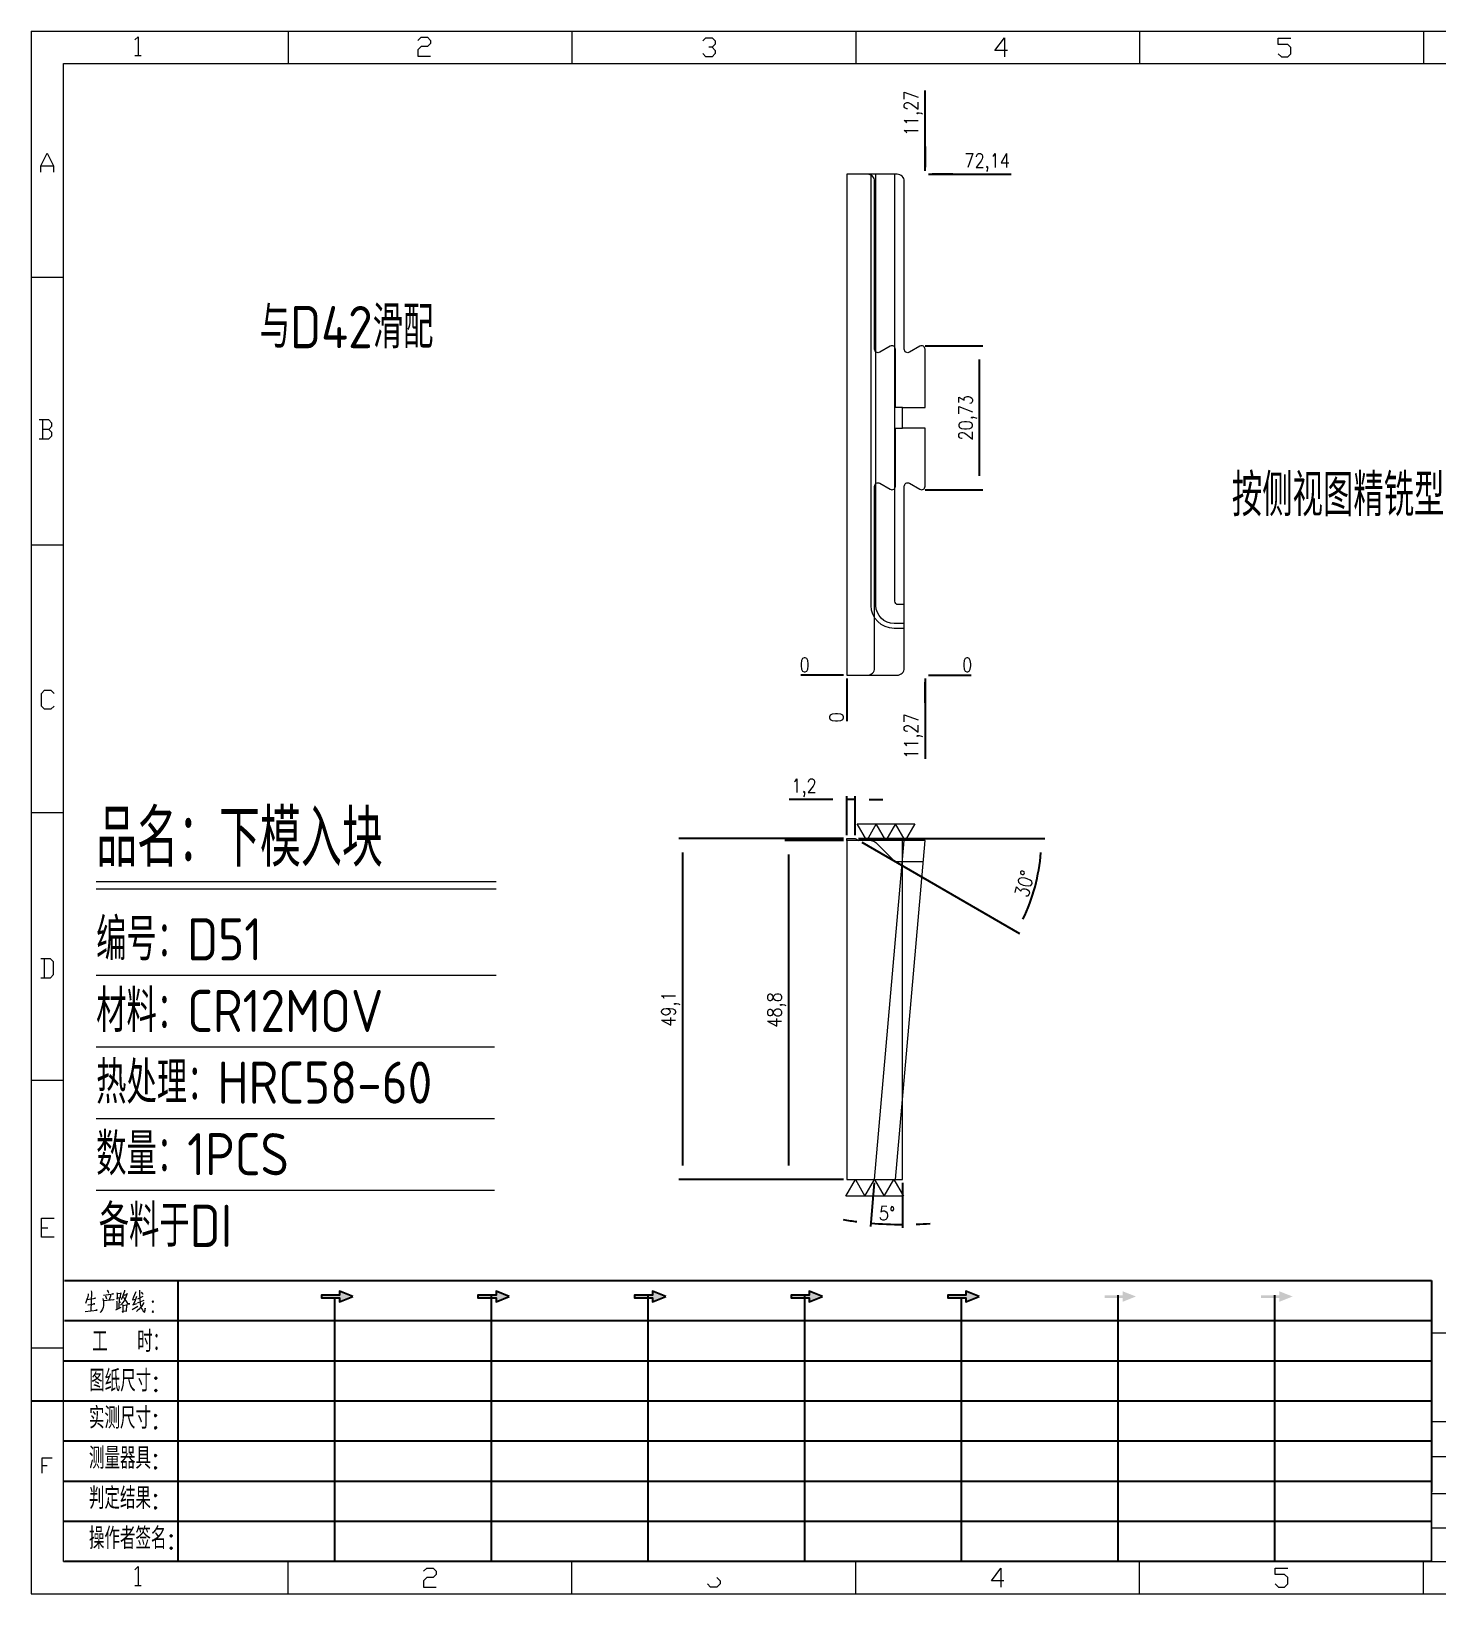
# Model space of a CAD drawing. Header units: millimetres. Extents: x 88508 to 142116, y -5268 to 20283.
# Drawn here: x 106321.3 to 106523.7, y -1151.5 to -926.4 of the extents above; entities that cross this region are included whole.
import ezdxf
from ezdxf.enums import TextEntityAlignment as Align

# ---------------------------------------------------------------- set-up
doc = ezdxf.new("R2010")
doc.units = ezdxf.units.MM
doc.linetypes.add('HIDDEN', pattern=[0])
for name, color, linetype in [('DIM', 4, 'Continuous'), ('LB_P', 2, 'Continuous'), ('TEXT', 4, 'Continuous')]:
    doc.layers.add(name, color=color, linetype=linetype)
doc.styles.add('chinesef_fs', font='simplex.shx', dxfattribs={"bigfont": 'gbcbig.shx'})
doc.styles.add('gbenor', font='gbenor.shx', dxfattribs={"bigfont": 'gbcbig.shx'})
doc.styles.add('GBENOR_', font='gbenor.shx', dxfattribs={"bigfont": 'gbcbig'})
doc.styles.get("Standard").update_dxf_attribs({"font": 'txt.shx', "width": 0.85, "bigfont": 'ctxt.shx'})
doc.styles.add('TXT', font='txt.shx', dxfattribs={"width": 0.8, "bigfont": 'ctxt.shx'})
doc.dimstyles.new('T-2-WX', dxfattribs={"dimtxt": 2, "dimasz": 2, "dimexe": 0.5, "dimexo": 0.5, "dimgap": 0.5, "dimtad": 1, "dimtxsty": 'Standard', "dimblk": 'OPEN30', "dimcen": 0, "dimazin": 3, "dimtfac": 1, "dimtmove": 0, "dimatfit": 3, "dimldrblk": 'OPEN30', "dimlwd": -1, "dimlwe": -1})

# ---------------------------------------------------------------- blocks, each defined once
blk = doc.blocks.new('*D8478')
at = {"layer": 'Defpoints', "color": 0}
for p in [(106438.71, -1042.99), (106430.29, -1091.79), (106438.71, -1091.79)]:
    blk.add_point(p, dxfattribs=at)
at = {"layer": 'DIM', "color": 0, "linetype": 'Continuous'}
for p, q in [((106438.21, -1042.99), (106429.79, -1042.99)), ((106430.29, -1044.99), (106430.29, -1089.79)), ((106438.21, -1091.79), (106429.79, -1091.79))]:
    blk.add_line(p, q, dxfattribs=at)
at = {"layer": 'DIM', "color": 0, "lineweight": 5, "insert": (106428.6, -1067.39), "char_height": 2, "attachment_point": 5, "rotation": 90}
blk.add_mtext('48,8', dxfattribs=at)
blk = doc.blocks.new('_Open30')
blk = doc.blocks.new('*D8479')
at = {"layer": 'Defpoints', "color": 0}
for p in [(106446.71, -1042.99), (106446.98, -1042.99), (106442.71, -1091.79), (106446.71, -1091.79), (106443.68, -1098.19)]:
    blk.add_point(p, dxfattribs=at)
at = {"layer": 'DIM', "color": 0, "linetype": 'Continuous'}
for p, q in [((106442.67, -1092.29), (106442.12, -1098.58)), ((106446.71, -1092.29), (106446.71, -1098.78))]:
    blk.add_line(p, q, dxfattribs=at)
for start, end in [(260.6101, 262.805), (265, 270), (272.195, 274.3899)]:
    blk.add_arc((106446.71, -1046.07), 52.21, start, end, dxfattribs=at)
at = {"layer": 'DIM', "color": 0, "lineweight": 5, "insert": (106444.5, -1096.68), "char_height": 2, "attachment_point": 5, "rotation": 357.5}
blk.add_mtext('5%%d', dxfattribs=at)
blk = doc.blocks.new('*D8482')
at = {"layer": 'Defpoints', "color": 0}
for p in [(106438.71, -1019.17), (106449.98, -1019.17), (106454.98, -1019.17)]:
    blk.add_point(p, dxfattribs=at)
at = {"layer": 'DIM', "color": 0, "linetype": 'Continuous'}
blk.add_line((106450.48, -1019.17), (106456.61, -1019.17), dxfattribs=at)
at = {"layer": 'DIM', "color": 0, "lineweight": 5, "insert": (106456.05, -1017.67), "char_height": 2, "attachment_point": 5}
blk.add_mtext('0', dxfattribs=at)
blk = doc.blocks.new('*D8483')
at = {"layer": 'Defpoints', "color": 0}
for p in [(106449.98, -947.03), (106454.98, -947.03), (106438.71, -1019.17)]:
    blk.add_point(p, dxfattribs=at)
at = {"layer": 'DIM', "color": 0, "linetype": 'Continuous'}
for p, q in [((106450.48, -947.03), (106453.98, -947.03)), ((106453.98, -947.03), (106450.98, -947.03)), ((106450.98, -947.03), (106462.36, -947.03))]:
    blk.add_line(p, q, dxfattribs=at)
at = {"layer": 'DIM', "color": 0, "lineweight": 5, "insert": (106458.92, -945.34), "char_height": 2, "attachment_point": 5}
blk.add_mtext('72,14', dxfattribs=at)
blk = doc.blocks.new('*D8484')
at = {"layer": 'Defpoints', "color": 0}
for p in [(106433.71, -1019.17), (106438.71, -1019.17), (106438.71, -1019.17)]:
    blk.add_point(p, dxfattribs=at)
at = {"layer": 'DIM', "color": 0, "linetype": 'Continuous'}
blk.add_line((106438.21, -1019.17), (106432.08, -1019.17), dxfattribs=at)
at = {"layer": 'DIM', "color": 0, "lineweight": 5, "insert": (106432.64, -1017.67), "char_height": 2, "attachment_point": 5}
blk.add_mtext('0', dxfattribs=at)
blk = doc.blocks.new('*D8485')
at = {"layer": 'Defpoints', "color": 0}
for p in [(106438.71, -1019.17), (106449.98, -1019.17), (106449.98, -1024.17)]:
    blk.add_point(p, dxfattribs=at)
at = {"layer": 'DIM', "color": 0, "linetype": 'Continuous'}
for p, q in [((106449.98, -1019.67), (106449.98, -1023.17)), ((106449.98, -1023.17), (106449.98, -1020.17)), ((106449.98, -1020.17), (106449.98, -1031.23))]:
    blk.add_line(p, q, dxfattribs=at)
at = {"layer": 'DIM', "color": 0, "lineweight": 5, "insert": (106448.29, -1027.95), "char_height": 2, "attachment_point": 5, "rotation": 90}
blk.add_mtext('11,27', dxfattribs=at)
blk = doc.blocks.new('*D8486')
at = {"layer": 'Defpoints', "color": 0}
for p in [(106438.71, -1019.17), (106438.71, -1019.17), (106438.71, -1024.17)]:
    blk.add_point(p, dxfattribs=at)
at = {"layer": 'DIM', "color": 0, "linetype": 'Continuous'}
blk.add_line((106438.71, -1019.67), (106438.71, -1025.8), dxfattribs=at)
at = {"layer": 'DIM', "color": 0, "lineweight": 5, "insert": (106437.21, -1025.24), "char_height": 2, "attachment_point": 5, "rotation": 90}
blk.add_mtext('0', dxfattribs=at)
blk = doc.blocks.new('*D8487')
at = {"layer": 'Defpoints', "color": 0}
for p in [(106449.98, -942.03), (106449.98, -947.03), (106438.71, -1019.17)]:
    blk.add_point(p, dxfattribs=at)
at = {"layer": 'DIM', "color": 0, "linetype": 'Continuous'}
for p, q in [((106449.98, -946.03), (106449.98, -934.97)), ((106449.98, -946.53), (106449.98, -943.03)), ((106449.98, -943.03), (106449.98, -946.03))]:
    blk.add_line(p, q, dxfattribs=at)
at = {"layer": 'DIM', "color": 0, "lineweight": 5, "insert": (106448.29, -938.25), "char_height": 2, "attachment_point": 5, "rotation": 90}
blk.add_mtext('11,27', dxfattribs=at)
blk = doc.blocks.new('U40')
for points in [[(351.8, 337.7), (351.8, 333.2), (367, 339.3), (351.8, 345.3), (351.8, 340.8), (331.2, 340.8), (331.2, 337.7)], [(545.7, 339.3), (530.6, 345.3), (530.6, 340.8), (509.9, 340.8), (509.9, 337.7), (530.6, 337.7), (530.6, 333.2)], [(724.5, 339.3), (709.3, 345.3), (709.3, 340.8), (688.7, 340.8), (688.7, 337.7), (709.3, 337.7), (709.3, 333.2)], [(903.3, 339.3), (888.1, 345.3), (888.1, 340.8), (867.5, 340.8), (867.5, 337.7), (888.1, 337.7), (888.1, 333.2)], [(1082.1, 339.3), (1066.9, 345.3), (1066.9, 340.8), (1046.3, 340.8), (1046.3, 337.7), (1066.9, 337.7), (1066.9, 333.2)], [(1245.7, 337.7), (1245.7, 333.2), (1260.9, 339.3), (1245.7, 345.3), (1245.7, 340.8), (1225.1, 340.8), (1225.1, 337.7)], [(1424.5, 337.7), (1424.5, 333.2), (1439.7, 339.3), (1424.5, 345.3), (1424.5, 340.8), (1403.8, 340.8), (1403.8, 337.7)]]:
    blk.add_hatch(color=3).paths.add_polyline_path(points)
at = {"color": 254, "lineweight": 18}
for p, q in [((0, 1783.5), (0, 0)), ((0, 1783.5), (2530.2, 1783.5)), ((941.1, 1783.5), (941.1, 1746.5)), ((1265.1, 1783.5), (1265.1, 1746.5)), ((1589.1, 1783.5), (1589.1, 1746.5)), ((37, 37), (37, 1746.5)), ((37, 1746.5), (2493.2, 1746.5)), ((0, 1502.7), (37, 1502.7)), ((0, 1197.2), (37, 1197.2)), ((0, 891.7), (37, 891.7)), ((0, 586.3), (37, 586.3)), ((1598.1, 298), (2493.2, 298)), ((0, 280.8), (37, 280.8)), ((1598.2, 196.6), (2493.2, 196.6)), ((2493.2, 156.4), (1598.2, 156.4)), ((2493.2, 114.1), (1598.2, 114.1)), ((2493.2, 75), (1598.2, 75)), ((37, 37), (2493.2, 37)), ((941.1, 0), (941.1, 37)), ((1265.1, 0), (1265.1, 37)), ((1589.1, 0), (1589.1, 37)), ((0, 0), (2530.2, 0))]:
    blk.add_line(p, q, dxfattribs=at)
at = {"color": 254, "linetype": 'Continuous', "lineweight": 18}
for p, q in [((293.1, 1783.5), (293.1, 1746.5)), ((617.1, 1783.5), (617.1, 1746.5)), ((1598.1, 298), (1598.1, 37)), ((1598.2, 298), (1598.2, 37)), ((293.1, 0), (293.1, 37)), ((617.1, 0), (617.1, 37))]:
    blk.add_line(p, q, dxfattribs=at)
for p, q in [((38, 357.6), (1598.2, 357.6)), ((1598.2, 357.6), (1598.2, 116.2)), ((38, 311.8), (1598.2, 311.8)), ((37.1, 266), (1598.2, 266)), ((0.1, 220.2), (1598.2, 220.2)), ((37.1, 174.4), (1598.2, 174.4)), ((37.1, 128.6), (1598.2, 128.6)), ((37.1, 82.8), (1598.2, 82.8))]:
    blk.add_line(p, q)
at = {"color": 254}
for p, q in [((167.8, 37), (167.8, 357.6)), ((525.5, 37), (525.5, 340.8)), ((704.3, 37), (704.3, 340.8)), ((883.1, 37), (883.1, 340.8)), ((1240.6, 37), (1240.6, 340.8)), ((1419.4, 37), (1419.4, 340.8)), ((346.7, 37), (346.7, 337.9)), ((1061.9, 37), (1061.9, 337.7)), ((1598.2, 37), (38, 37))]:
    blk.add_line(p, q, dxfattribs=at)
at = {"color": 92, "lineweight": 18}
for points in [[(118.3, 1773.7), (121.9, 1777.3), (121.9, 1755.8)], [(441.4, 1773.1), (445, 1776.7), (452.2, 1776.7), (455.8, 1773.1), (455.8, 1769.5), (452.2, 1765.9), (445, 1765.9), (441.4, 1762.3), (441.4, 1755.1), (455.8, 1755.1)], [(766.4, 1772.4), (770, 1776), (777.2, 1776), (780.8, 1772.4), (780.8, 1768.8), (777.2, 1765.2), (773.6, 1765.2)], [(1114.4, 1761.4), (1100, 1761.4), (1110.8, 1775.8), (1110.8, 1754.2)], [(1423.4, 1757.7), (1427, 1754.1), (1434.2, 1754.1), (1437.8, 1757.7), (1437.8, 1764.9), (1434.2, 1768.5), (1423.4, 1768.5), (1423.4, 1775.7), (1437.8, 1775.7)], [(118.3, 1755.8), (125.5, 1755.8)], [(777.2, 1765.2), (780.8, 1761.6), (780.8, 1758), (777.2, 1754.4), (770, 1754.4), (766.4, 1758)], [(11.1, 1622.8), (11.1, 1630), (18.3, 1644.4), (25.5, 1630), (25.5, 1622.8)], [(11.1, 1630), (25.5, 1630)], [(20, 1329), (23.6, 1332.6), (23.6, 1336.2), (20, 1339.8), (9.2, 1339.8)], [(12.8, 1339.8), (12.8, 1318.2)], [(9.2, 1318.2), (20, 1318.2), (23.6, 1321.8), (23.6, 1325.4), (20, 1329), (12.8, 1329)], [(26.1, 1013.2), (22.5, 1009.6), (15.3, 1009.6), (11.7, 1013.2), (11.7, 1027.6), (15.3, 1031.2), (22.5, 1031.2), (26.1, 1027.6)], [(11, 703.2), (21.8, 703.2), (25.4, 706.8), (25.4, 721.2), (21.8, 724.8), (11, 724.8)], [(14.6, 724.8), (14.6, 703.2)], [(26.1, 407), (11.7, 407), (11.7, 428.6), (26.1, 428.6)], [(11.7, 417.8), (18.9, 417.8)], [(12.3, 137.7), (12.3, 155), (23.8, 155)], [(12.3, 146.4), (18.1, 146.4)], [(118.3, 27.4), (121.9, 31), (121.9, 9.4)], [(447.9, 25.7), (451.5, 29.3), (458.7, 29.3), (462.3, 25.7), (462.3, 22.1), (458.7, 18.5), (451.5, 18.5), (447.9, 14.9), (447.9, 7.7), (462.3, 7.7)], [(782.7, 18.5), (786.3, 14.9), (786.3, 11.3), (782.7, 7.7), (775.5, 7.7), (771.9, 11.3)], [(1110.3, 14.9), (1095.9, 14.9), (1106.7, 29.3), (1106.7, 7.7)], [(1419.9, 11.3), (1423.5, 7.7), (1430.7, 7.7), (1434.3, 11.3), (1434.3, 18.5), (1430.7, 22.1), (1419.9, 22.1), (1419.9, 29.3), (1434.3, 29.3)], [(118.3, 9.4), (125.5, 9.4)]]:
    blk.add_lwpolyline(points, dxfattribs=at)
at = {"color": 92, "lineweight": 0}
for points in [[(65, 342.2), (64.8, 341), (64.1, 337.9), (63.6, 335.7), (62.8, 333.5), (62.1, 331.4)], [(68.4, 345.9), (68.7, 344.4), (68.1, 322.9)], [(82.6, 340.8), (93.7, 342.2), (93.3, 342.4), (92.4, 342)], [(86.1, 336.1), (86, 337.5), (85.3, 339.8)], [(86.7, 346.7), (87.9, 344.6), (88.3, 343)], [(90.3, 341), (90.4, 339.6), (89.1, 335.3)], [(97.8, 344), (98.1, 342.6), (98.1, 340.8), (98.1, 337.9), (98.1, 336.3), (98.2, 337.7), (102.1, 338.3), (101.8, 338.3), (102.1, 343.6), (102.1, 343.2), (102.1, 342.8), (98.2, 342.2)], [(105.5, 341.2), (105.9, 341), (109.6, 341.8), (109.3, 342.6), (108.5, 339.6), (107.6, 337.3), (106.9, 335.9), (105.9, 334.3), (104.3, 332), (103.1, 330.4), (101.9, 329.4)], [(106.6, 346.5), (106.5, 345.2), (105.1, 341.2), (104.2, 338.9), (103.1, 336.3), (102.6, 335.5)], [(104.9, 339.1), (105.3, 338.7), (107, 335.7), (108.6, 333.3), (109.9, 331.2), (110.3, 330.8), (112.6, 330.8), (110.2, 331.2), (109, 332.6)], [(119.3, 344.8), (119.1, 343.8), (116.8, 338.5), (115.4, 335.5), (119.3, 336.3)], [(120.3, 339.4), (118.1, 333.5), (116.4, 330), (116.1, 329.8), (120.5, 331.4)], [(121.7, 336.7), (127.7, 339.6)], [(123.4, 346.5), (123.5, 345.4), (123.5, 340.8), (123.8, 337.3), (124, 335.3), (124.2, 333.1), (124.5, 331), (124.8, 329), (125.2, 327.4), (125.9, 325.7), (126.9, 323.9), (127.9, 322.7), (128.9, 321.7), (129.6, 321.3), (129.9, 326.1), (129.4, 321.5)], [(127.7, 341.6), (127.2, 342.4), (125.7, 344.2)], [(61.4, 322.3), (68.2, 322.9), (75.3, 323.7), (74.9, 323.9), (73.8, 323.5)], [(63.8, 335.9), (73.4, 337.5), (73.1, 337.7), (72.5, 337.3)], [(64.5, 329.6), (64.8, 329.6), (65.1, 329.6), (72.5, 331), (71.9, 331), (70.9, 330.8)], [(82.6, 335.1), (82.6, 331.8), (82.3, 329), (81.9, 326.8), (81.2, 324.9), (80.3, 323.1), (79.6, 321.9), (78.8, 320.9)], [(93.3, 335.5), (94.1, 335.7), (94.3, 335.5), (82.6, 334.3), (82.6, 335.1), (82.2, 336.9)], [(96.5, 323.9), (102.8, 327.2)], [(97.2, 334.3), (97.5, 333.5), (97.7, 324.7)], [(100.2, 337.9), (100.1, 325.9)], [(100.2, 332.6), (102.4, 333.1)], [(104.2, 330), (104.5, 329), (104.5, 321.1), (104.3, 322.1), (104.5, 322.7), (109.2, 323.1), (108.6, 323.1), (109, 329.2), (109, 330), (109.3, 329.4), (108.6, 329.4), (104.6, 328.8)], [(115.3, 324.3), (121.5, 328.2)], [(128.2, 332.4), (128.1, 331.6), (126.9, 329.6), (125.8, 328), (124.5, 326.3), (123, 324.7), (121.4, 323.3), (120.1, 322.3)], [(121.4, 332.2), (128.8, 335.1)]]:
    blk.add_lwpolyline(points, dxfattribs=at)
for points in [[(367, 339.3), (351.8, 345.3), (351.8, 340.8), (331.2, 340.8), (331.2, 337.7), (351.8, 337.7), (351.8, 333.2), (367, 339.3)], [(545.7, 339.3), (530.6, 345.3), (530.6, 340.8), (509.9, 340.8), (509.9, 337.7), (530.6, 337.7), (530.6, 333.2), (545.7, 339.3)], [(724.5, 339.3), (709.3, 345.3), (709.3, 340.8), (688.7, 340.8), (688.7, 337.7), (709.3, 337.7), (709.3, 333.2), (724.5, 339.3)], [(903.3, 339.3), (888.1, 345.3), (888.1, 340.8), (867.5, 340.8), (867.5, 337.7), (888.1, 337.7), (888.1, 333.2), (903.3, 339.3)], [(1082.1, 339.3), (1066.9, 345.3), (1066.9, 340.8), (1046.3, 340.8), (1046.3, 337.7), (1066.9, 337.7), (1066.9, 333.2), (1082.1, 339.3)]]:
    blk.add_lwpolyline(points)
for points in [[(138.7, 332.4), (139.4, 333.5), (138.7, 334.5), (138, 333.5)], [(138.7, 320.9), (139.4, 321.9), (138.7, 322.9), (138, 321.9)]]:
    blk.add_lwpolyline(points, close=True, dxfattribs=at)
at = {"color": 3, "style": 'chinesef_fs'}
for s, p in [('工  时：', (69.5, 275.7)), ('图纸尺寸:', (66.2, 230.9)), ('实测尺寸:', (65.9, 188.4)), ('测量器具:', (65.9, 142.6)), ('判定结果:', (65.9, 96.8)), ('操作者签名:', (65.9, 51))]:
    blk.add_text(s, height=24.57, dxfattribs=at).set_placement(p)
at = {"lineweight": 18, "style": 'GBENOR_'}
blk.add_attdef('文档路径', (2126, 386.9), '', height=17.8, dxfattribs=at)
at = {"lineweight": 20, "style": 'TXT'}
for tag, height, p in [('18-**-**', 16.3, (1866.6, 256.2)), ('客户名称', 16.1, (1741.1, 134, 0)), ('料厚:', 16.1, (1741.3, 93.2, 0))]:
    blk.add_attdef(tag, text='', height=height, dxfattribs=at).set_placement(p, align=Align.MIDDLE)
for tag, p, height in [('88888', (1850.9, 207.5), 14.9), ('材质:', (1691.2, 168, 0), 16.1), ('核准', (1869.4, 127.5, 0), 16.1), ('设计', (1868.8, 88.3, 0), 16.1), ('绘图', (1868.2, 49.1, 0), 16.1)]:
    blk.add_attdef(tag, p, '', height=height, dxfattribs=at)
for tag, p, height, width in [('3', (2234.7, 206.9), 15.8, 0.7), ('4', (2234.7, 167.4), 15.8, 0.7), ('核准日期', (2041.1, 124.2, 0), 16.1, 0.68), ('设计日期', (2041.1, 84.5, 0), 16.1, 0.68), ('1', (2251.9, 85.9), 14.6, 0.7), ('绘图日期', (2040.9, 46.4, 0), 16.1, 0.68), ('2', (2235, 49.2), 14.6, 0.7)]:
    blk.add_attdef(tag, p, '', height=height, dxfattribs=dict(at, width=width))
blk = doc.blocks.new('*D8745')
at = {"layer": 'Defpoints', "color": 0}
for p in [(106449.48, -971.73), (106457.82, -971.73), (106449.48, -992.47)]:
    blk.add_point(p, dxfattribs=at)
at = {"layer": 'DIM', "color": 0}
for p, q in [((106449.98, -971.73), (106458.32, -971.73)), ((106457.82, -990.47), (106457.82, -973.73)), ((106449.98, -992.47), (106458.32, -992.47))]:
    blk.add_line(p, q, dxfattribs=at)
at = {"layer": 'DIM', "color": 0, "lineweight": 5, "insert": (106456.13, -982.1), "char_height": 2, "attachment_point": 5, "rotation": 90}
blk.add_mtext('20,73', dxfattribs=at)
blk = doc.blocks.new('*D9951')
at = {"layer": 'Defpoints', "color": 0}
for p in [(106438.71, -1042.69), (106415.03, -1091.79), (106438.71, -1091.79)]:
    blk.add_point(p, dxfattribs=at)
at = {"layer": 'DIM', "color": 0}
for p, q in [((106438.21, -1042.69), (106414.53, -1042.69)), ((106415.03, -1044.69), (106415.03, -1089.79)), ((106438.21, -1091.79), (106414.53, -1091.79))]:
    blk.add_line(p, q, dxfattribs=at)
at = {"layer": 'DIM', "color": 0, "lineweight": 5, "insert": (106413.34, -1067.24), "char_height": 2, "attachment_point": 5, "rotation": 90}
blk.add_mtext('49,1', dxfattribs=at)
blk = doc.blocks.new('*D9952')
at = {"layer": 'Defpoints', "color": 0}
for p in [(106438.71, -1042.69), (106439.91, -1042.69), (106439.91, -1042.69), (106440.43, -1042.99), (106465.11, -1051.86)]:
    blk.add_point(p, dxfattribs=at)
at = {"layer": 'DIM', "color": 0}
for p, q in [((106440.41, -1042.69), (106467.23, -1042.69)), ((106440.86, -1043.24), (106463.57, -1056.35))]:
    blk.add_line(p, q, dxfattribs=at)
blk.add_arc((106439.91, -1042.69), 26.82, 334.2736, 355.7264, dxfattribs=at)
at = {"layer": 'DIM', "color": 0, "lineweight": 5, "insert": (106464.32, -1049.23), "char_height": 2, "attachment_point": 5, "rotation": 75}
blk.add_mtext('30%%d', dxfattribs=at)
blk = doc.blocks.new('*D9953')
at = {"layer": 'Defpoints', "color": 0}
for p in [(106438.71, -1037.09), (106438.71, -1042.69), (106439.91, -1042.69)]:
    blk.add_point(p, dxfattribs=at)
at = {"layer": 'DIM', "color": 0}
for p, q in [((106436.71, -1037.09), (106430.39, -1037.09)), ((106438.71, -1042.19), (106438.71, -1036.59)), ((106439.91, -1037.09), (106438.71, -1037.09)), ((106439.91, -1042.19), (106439.91, -1036.59)), ((106441.91, -1037.09), (106443.91, -1037.09))]:
    blk.add_line(p, q, dxfattribs=at)
at = {"layer": 'DIM', "color": 0, "lineweight": 5, "insert": (106432.55, -1035.39), "char_height": 2, "attachment_point": 5}
blk.add_mtext('1,2', dxfattribs=at)

msp = doc.modelspace()

# ---------------------------------------------------------------- linework, layer by layer
at = {"layer": 'DIM', "color": 4, "linetype": 'Continuous', "lineweight": 5}
for p, q in [((106330.604, -1048.865), (106388.22, -1048.865)), ((106330.604, -1049.927), (106388.22, -1049.927)), ((106330.604, -1062.366), (106388.22, -1062.366)), ((106330.604, -1072.681), (106387.97, -1072.681)), ((106330.604, -1082.996), (106387.97, -1082.996)), ((106330.604, -1093.312), (106387.97, -1093.312))]:
    msp.add_line(p, q, dxfattribs=at)
at = {"layer": 'LB_P', "linetype": 'Continuous', "lineweight": 5}
msp.add_lwpolyline([(106438.711, -1019.168), (106445.981, -1019.168, 0.4142136), (106446.981, -1018.168), (106446.981, -991.965, -0.5773503), (106447.731, -991.532), (106449.231, -992.398, 0.5773503), (106449.981, -991.965), (106449.981, -983.599), (106446.711, -983.599), (106446.711, -980.599), (106449.981, -980.599), (106449.981, -972.233, 0.5773503), (106449.231, -971.8), (106447.731, -972.666, -0.5773503), (106446.981, -972.233), (106446.981, -948.03, 0.4142136), (106445.981, -947.03), (106438.711, -947.03)], format="xyb", close=True, dxfattribs=at)
at = {"layer": 'LB_P', "linetype": 'HIDDEN', "lineweight": 5}
for points in [[(106441.711, -1019.168, 0.4142136), (106442.711, -1018.168), (106442.711, -991.965, -0.5773503), (106443.461, -991.532), (106444.961, -992.398, 0.5773503), (106445.711, -991.965), (106445.711, -983.599), (106446.711, -983.599), (106446.711, -980.599), (106445.711, -980.599), (106445.711, -972.233, 0.5773503), (106444.961, -971.8), (106443.461, -972.666, -0.5773503), (106442.711, -972.233), (106442.711, -948.03, 0.4142136), (106441.711, -947.03)], [(106442.2, -1042.987, -0.1989124), (106442.907, -1043.28), (106445.614, -1045.987), (106449.718, -1045.987)]]:
    msp.add_lwpolyline(points, format="xyb", dxfattribs=at)
at = {"layer": 'LB_P', "lineweight": 5}
for points in [[(106446.981, -1012.429), (106445.511, -1012.429, -0.4142135), (106442.2, -1009.118), (106442.2, -947.03)], [(106446.981, -1011.722), (106445.511, -1011.722, -0.4142135), (106442.907, -1009.118), (106442.907, -947.03)], [(106446.981, -1009.015), (106446.114, -1009.015, -0.4142135), (106445.614, -1008.515), (106445.614, -947.03)]]:
    msp.add_lwpolyline(points, format="xyb", dxfattribs=at)
at = {"layer": 'LB_P', "color": 4, "linetype": 'Continuous', "lineweight": 5}
for points in [[(106448.503, -1040.587), (106447.117, -1042.987), (106445.732, -1040.587), (106444.346, -1042.987), (106442.96, -1040.587), (106441.575, -1042.987), (106440.189, -1040.587), (106448.503, -1040.587)], [(106438.554, -1094.187), (106439.94, -1091.787), (106441.326, -1094.187), (106442.711, -1091.787), (106444.097, -1094.187), (106445.482, -1091.787), (106446.868, -1094.187), (106438.554, -1094.187)]]:
    msp.add_lwpolyline(points, close=True, dxfattribs=at)
at = {"layer": 'LB_P', "lineweight": 5}
msp.add_lwpolyline([(106440.431, -1042.987), (106438.711, -1042.987), (106438.711, -1042.687), (106439.911, -1042.687)], close=True, dxfattribs=at)
for points in [[(106445.711, -1091.787), (106449.981, -1042.987), (106438.711, -1042.987), (106438.711, -1091.787), (106446.711, -1091.787), (106446.711, -1042.987)], [(106442.711, -1091.787), (106446.981, -1042.987)]]:
    msp.add_lwpolyline(points, dxfattribs=at)

# ---------------------------------------------------------------- block references
at = {"lineweight": 5, "ltscale": 3, "xscale": 0.1261676565939178, "yscale": 0.1261676565939178, "zscale": 0.1261676565939178}
msp.add_blockref('U40', (106321.257, -1151.456), dxfattribs=at)

# ---------------------------------------------------------------- texts
at = {"layer": 'DIM', "color": 3, "linetype": 'Continuous', "lineweight": 5, "style": 'gbenor'}
for s, height, p in [('品名：下模入块', 8.1915, (106330.604, -1046.741)), ('编号：D51', 6.0678, (106330.604, -1060.242)), ('材料：CR12MOV', 6.0678, (106330.604, -1070.557)), ('热处理：HRC58-60', 6.06778, (106330.604, -1080.873)), ('数量：1PCS', 6.0678, (106330.604, -1091.188)), ('备料于DI', 6.0678, (106330.973, -1101.503))]:
    msp.add_text(s, height=height, dxfattribs=at).set_placement(p)
at = {"layer": 'TEXT', "color": 4, "lineweight": 5, "style": 'gbenor'}
msp.add_text('与D42滑配', height=6.075, dxfattribs=at).set_placement((106354.166, -972.078))
at = {"layer": 'TEXT', "color": 2, "lineweight": 5, "style": 'gbenor'}
msp.add_text('按侧视图精铣型面', height=6.075, dxfattribs=at).set_placement((106494.159, -996.276))

# ---------------------------------------------------------------- dimensions: what is measured, and where the dimension line sits
at = {"layer": 'DIM', "color": 4, "linetype": 'Continuous', "lineweight": 5}
for feature_location, offset, dtype, origin, picture, middle in [((106449.981, -947.03), (0, 5), 1, (106438.711, -1019.168), '*D8487', (106448.29, -938.251)), ((106449.981, -947.03), (5, 0), 0, (106438.711, -1019.168), '*D8483', (106458.921, -945.339)), ((106438.711180308, -1019.16846705), (-5, 0), 0, (106438.711180308, -1019.16846705), '*D8484', (106432.644513641, -1017.66846705)), ((106449.980627098, -1019.16846705), (5, 0), 0, (106438.711180308, -1019.16846705), '*D8482', (106456.047293765, -1017.66846705)), ((106438.711180308, -1019.16846705), (0, -5), 1, (106438.711180308, -1019.16846705), '*D8486', (106437.211180308, -1025.235133717)), ((106449.981, -1019.168), (0, -5), 1, (106438.711, -1019.168), '*D8485', (106448.29, -1027.947))]:
    dim = msp.add_ordinate_dim(feature_location=feature_location, offset=offset, dtype=dtype, origin=origin, dimstyle='T-2-WX', dxfattribs=at)
    dim.commit()
    dim.dimension.update_dxf_attribs({"geometry": picture, "text_midpoint": middle})
at = {"layer": 'DIM', "color": 4, "lineweight": 5}
dim = msp.add_linear_dim(base=(106457.824, -971.733), p1=(106449.481, -992.465), p2=(106449.481, -971.733), angle=90, dimstyle='T-2-WX', dxfattribs=at)
dim.commit()
dim.dimension.update_dxf_attribs({"geometry": '*D8745', "text_midpoint": (106456.133, -982.099)})
at = {"layer": 'DIM', "lineweight": 5}
dim = msp.add_linear_dim(base=(106438.711, -1037.085), p1=(106439.911, -1042.687), p2=(106438.711, -1042.687), dimstyle='T-2-WX', dxfattribs=at)
dim.commit()
dim.dimension.update_dxf_attribs({"geometry": '*D9953', "text_midpoint": (106432.552, -1035.395)})
dim = msp.add_linear_dim(base=(106415.029, -1091.787), p1=(106438.711, -1042.687), p2=(106438.711, -1091.787), angle=90, dimstyle='T-2-WX', dxfattribs=at)
dim.commit()
dim.dimension.update_dxf_attribs({"geometry": '*D9951', "text_midpoint": (106413.339, -1067.237)})
at = {"layer": 'DIM', "color": 4, "linetype": 'Continuous', "lineweight": 5}
dim = msp.add_linear_dim(base=(106430.291, -1091.787), p1=(106438.711, -1042.987), p2=(106438.711, -1091.787), angle=90, dimstyle='T-2-WX', dxfattribs=at)
dim.commit()
dim.dimension.update_dxf_attribs({"geometry": '*D8478', "text_midpoint": (106428.601, -1067.387)})
dim = msp.add_angular_dim_2l(base=(106443.675, -1098.189), line1=((106446.711, -1091.787), (106446.711, -1042.987)), line2=((106442.711, -1091.787), (106446.981, -1042.987)), dimstyle='T-2-WX', dxfattribs=at)
dim.commit()
dim.dimension.update_dxf_attribs({"geometry": '*D8479', "text_midpoint": (106444.501, -1096.681)})
at = {"layer": 'DIM', "lineweight": 5}
dim = msp.add_angular_dim_2l(base=(106465.1137, -1051.8603), line1=((106439.9112, -1042.6873), (106440.4308, -1042.9873)), line2=((106438.7112, -1042.6873), (106439.9112, -1042.6873)), dimstyle='T-2-WX', dxfattribs=at)
dim.commit()
dim.dimension.update_dxf_attribs({"geometry": '*D9952', "text_midpoint": (106464.3224, -1049.2283)})

doc.saveas('drawing.dxf')
